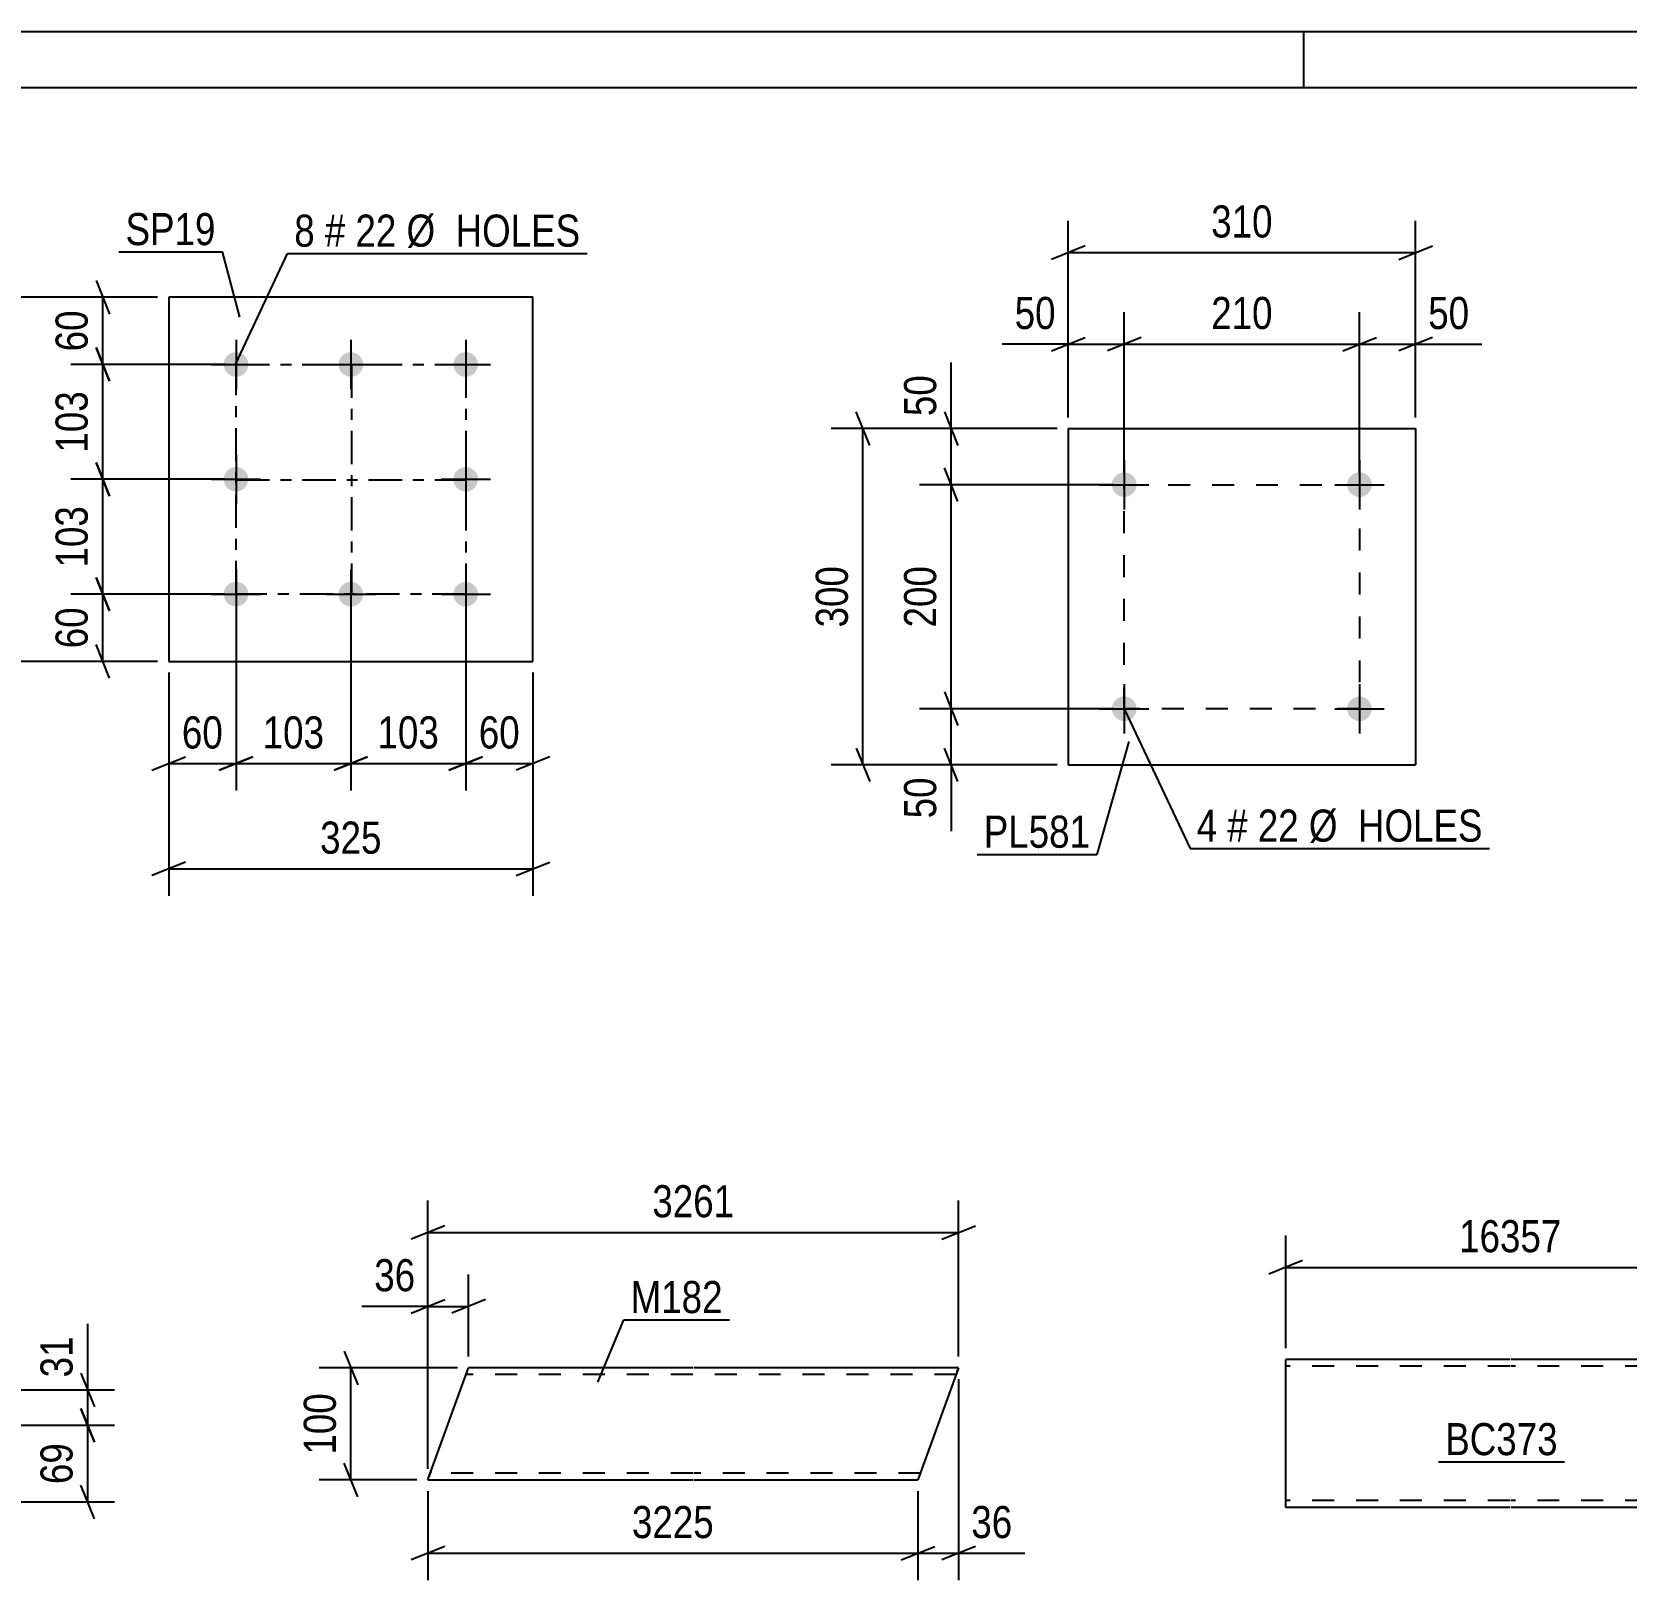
# Model space of a CAD drawing. Header units: millimetres. Extents: x 0 to 1775, y 0 to 560.
# Drawn here: x 96.5 to 238.8, y 158.8 to 297 of the extents above; entities that cross this region are included whole.
import ezdxf

# ---------------------------------------------------------------- set-up
doc = ezdxf.new("R2010")
doc.units = ezdxf.units.MM
doc.linetypes.add('DXK_LINE_DOT2', pattern=[3.9198, 1.9599, -1.9599])
doc.linetypes.add('DXK_LINE_DOT3', pattern=[5.9187, 2.979, -0.9799, 0.9799, -0.9799])
doc.styles.add('Arial Narrow', font='ARIALN.TTF', dxfattribs={"height": 0.2})

# ---------------------------------------------------------------- blocks, each defined once
blk = doc.blocks.new('Unknown-814185304-1133')
at = {"color": 5, "linetype": 'Continuous'}
for p, q in [((420, 297), (0, 297)), ((210, 292), (210, 297)), ((415, 292), (5, 292))]:
    blk.add_line(p, q, dxfattribs=at)
blk = doc.blocks.new('Part-814185304-5720 - 5714')
at = {"color": 2, "linetype": 'Continuous'}
for p, q in [((132.09, 168.51), (135.46, 177.77)), ((155.46, 177.77), (135.46, 177.77)), ((179.2, 177.77), (155.56, 177.77)), ((179.17, 177.68), (175.56, 167.77)), ((179.2, 177.77), (179.17, 177.68)), ((131.86, 167.86), (132.09, 168.51)), ((131.83, 167.77), (131.86, 167.86)), ((131.83, 167.77), (155.46, 167.77)), ((155.56, 167.77), (175.56, 167.77))]:
    blk.add_line(p, q, dxfattribs=at)
at = {"color": 7, "linetype": 'DXK_LINE_DOT2'}
for p, q in [((155.46, 177.17), (135.25, 177.17)), ((178.99, 177.17), (155.56, 177.17)), ((179.08, 177.42), (179.2, 177.77)), ((132.09, 168.51), (131.95, 168.12)), ((155.46, 168.37), (132.04, 168.37)), ((175.78, 168.37), (155.56, 168.37))]:
    blk.add_line(p, q, dxfattribs=at)
blk = doc.blocks.new('Bolt-814185304-5821 - 5787')
at = {"linetype": 'Continuous'}
for points in [[(114.7, 268.42, -1), (114.7, 266.22, -1)], [(124.95, 268.42, -1), (124.95, 266.22, -1)], [(135.2, 268.42, -1), (135.2, 266.22, -1)], [(114.7, 258.17, -1), (114.7, 255.97, -1)], [(135.2, 258.17, -1), (135.2, 255.97, -1)], [(114.7, 247.92, -1), (114.7, 245.72, -1)], [(124.95, 247.92, -1), (124.95, 245.72, -1)], [(135.2, 247.92, -1), (135.2, 245.72, -1)]]:
    blk.add_hatch(color=1, dxfattribs=at).paths.add_polyline_path(points)
at = {"color": 1, "linetype": 'Continuous'}
for p, q in [((114.7, 269.52), (114.7, 265.12)), ((124.95, 269.52), (124.95, 265.12)), ((135.2, 269.52), (135.2, 265.12)), ((112.5, 267.32), (116.9, 267.32)), ((122.75, 267.32), (127.15, 267.32)), ((133, 267.32), (137.4, 267.32)), ((114.7, 259.27), (114.7, 254.87)), ((135.2, 259.27), (135.2, 254.87)), ((112.5, 257.07), (116.9, 257.07)), ((133, 257.07), (137.4, 257.07)), ((114.7, 249.02), (114.7, 244.62)), ((124.95, 249.02), (124.95, 244.62)), ((135.2, 249.02), (135.2, 244.62)), ((112.5, 246.82), (116.9, 246.82)), ((122.75, 246.82), (127.15, 246.82)), ((133, 246.82), (137.4, 246.82))]:
    blk.add_line(p, q, dxfattribs=at)
blk = doc.blocks.new('Part-814185304-5826 - 5787')
at = {"color": 2, "linetype": 'Continuous'}
for p, q in [((108.7, 273.32), (108.7, 240.82)), ((141.2, 273.32), (108.7, 273.32)), ((141.2, 240.82), (141.2, 273.32)), ((108.7, 240.82), (141.2, 240.82))]:
    blk.add_line(p, q, dxfattribs=at)
blk = doc.blocks.new('Part-814185304-6195 - 6191')
at = {"color": 2, "linetype": 'Continuous'}
for p, q in [((228.39, 178.52), (208.39, 178.52)), ((208.39, 166.52), (208.39, 178.52)), ((248.49, 178.52), (228.49, 178.52)), ((248.49, 178.52), (248.49, 165.32)), ((208.39, 165.67), (208.39, 166.52)), ((208.39, 165.41), (208.39, 165.67)), ((208.39, 165.32), (208.39, 165.41)), ((228.39, 165.32), (208.39, 165.32)), ((248.49, 165.32), (228.49, 165.32))]:
    blk.add_line(p, q, dxfattribs=at)
at = {"color": 7, "linetype": 'DXK_LINE_DOT2'}
for p, q in [((228.39, 177.92), (208.39, 177.92)), ((248.49, 177.92), (228.49, 177.92)), ((208.39, 165.96), (208.39, 166.52)), ((208.39, 165.92), (208.39, 165.96)), ((208.39, 165.92), (208.39, 165.96)), ((208.39, 165.67), (208.39, 165.96)), ((228.39, 165.92), (208.39, 165.92)), ((208.39, 165.32), (208.39, 165.32)), ((248.49, 165.92), (228.49, 165.92)), ((248.49, 165.92), (248.49, 165.96))]:
    blk.add_line(p, q, dxfattribs=at)
blk = doc.blocks.new('Bolt-814185304-6760 - 6716')
at = {"linetype": 'Continuous'}
for points in [[(195.08, 256.59, -1), (192.88, 256.59, -1)], [(216.08, 256.59, -1), (213.88, 256.59, -1)]]:
    blk.add_hatch(color=1, dxfattribs=at).paths.add_polyline_path(points)
at = {"color": 1, "linetype": 'Continuous'}
for p, q in [((193.98, 258.79), (193.98, 254.39)), ((214.98, 258.79), (214.98, 254.39)), ((191.78, 256.59), (196.18, 256.59)), ((212.78, 256.59), (217.18, 256.59))]:
    blk.add_line(p, q, dxfattribs=at)
blk = doc.blocks.new('Part-814185304-6722 - 6716')
at = {"color": 2, "linetype": 'Continuous'}
for p, q in [((188.98, 261.59), (188.98, 231.59)), ((188.98, 261.59), (219.98, 261.59)), ((219.98, 261.59), (219.98, 231.59)), ((188.98, 231.59), (219.98, 231.59))]:
    blk.add_line(p, q, dxfattribs=at)
blk = doc.blocks.new('Bolt-814185304-6755 - 6716')
at = {"linetype": 'Continuous'}
for points in [[(195.08, 236.59, -1), (192.88, 236.59, -1)], [(216.08, 236.59, -1), (213.88, 236.59, -1)]]:
    blk.add_hatch(color=1, dxfattribs=at).paths.add_polyline_path(points)
at = {"color": 1, "linetype": 'Continuous'}
for p, q in [((193.98, 238.79), (193.98, 234.39)), ((214.98, 238.79), (214.98, 234.39)), ((191.78, 236.59), (196.18, 236.59)), ((212.78, 236.59), (217.18, 236.59))]:
    blk.add_line(p, q, dxfattribs=at)
blk = doc.blocks.new('Rectangle-814185304-5913 - 5787')
at = {"color": 1, "linetype": 'DXK_LINE_DOT3'}
blk.add_lwpolyline([(114.7, 267.32), (135.2, 267.32), (135.2, 246.82), (114.7, 246.82), (114.7, 267.32)], close=True, dxfattribs=at)
blk = doc.blocks.new('Rectangle-814185304-6869 - 6716')
at = {"color": 1, "linetype": 'DXK_LINE_DOT2'}
blk.add_lwpolyline([(193.98, 256.59), (214.98, 256.59), (214.98, 236.59), (193.98, 236.59), (193.98, 256.59)], close=True, dxfattribs=at)
blk = doc.blocks.new('Line-814185304-5899 - 5787')
at = {"color": 1, "linetype": 'DXK_LINE_DOT3'}
blk.add_line((125, 267.32), (125, 246.82), dxfattribs=at)
blk = doc.blocks.new('Line-814185304-5906 - 5787')
at = {"color": 1, "linetype": 'DXK_LINE_DOT3'}
blk.add_line((114.7, 257.02), (135.2, 257.02), dxfattribs=at)
blk = doc.blocks.new('StraightDimension-814185304-5772 - 5714')
at = {"color": 7, "linetype": 'Continuous'}
for p, q in [((124.36, 179.27), (125.56, 176.27)), ((134.46, 177.77), (122.11, 177.77)), ((124.96, 167.77), (124.96, 177.77)), ((125.56, 166.27), (124.36, 169.27)), ((130.83, 167.77), (122.11, 167.77))]:
    blk.add_line(p, q, dxfattribs=at)
at = {"color": 0}
blk.add_wipeout([(124.21, 176.11), (120.01, 176.11), (120.01, 169.43), (124.21, 169.43)], dxfattribs=at)
at = {"color": 3, "style": 'Arial Narrow'}
blk.add_text('100', height=2.863, rotation=90.0002, dxfattribs=at).set_placement((123.61, 170.03))
blk = doc.blocks.new('StraightDimension-814185304-5748 - 5714')
at = {"color": 7, "linetype": 'Continuous'}
for p, q in [((131.83, 168.77), (131.83, 186.11)), ((135.46, 178.77), (135.46, 186.11)), ((130.33, 182.66), (133.33, 183.86)), ((136.96, 183.86), (133.96, 182.66)), ((131.83, 183.26), (125.92, 183.26)), ((131.83, 183.26), (125.92, 183.26)), ((131.83, 183.26), (135.46, 183.26))]:
    blk.add_line(p, q, dxfattribs=at)
at = {"color": 0}
blk.add_wipeout([(131.3, 184.01), (131.3, 188.21), (126.44, 188.21), (126.44, 184.01)], dxfattribs=at)
at = {"color": 3, "style": 'Arial Narrow'}
blk.add_text('36', height=2.863, dxfattribs=at).set_placement((127.04, 184.61))
blk = doc.blocks.new('StraightDimension-814185304-5723 - 5714')
at = {"color": 7, "linetype": 'Continuous'}
for p, q in [((131.83, 166.77), (131.83, 158.83)), ((175.56, 166.77), (175.56, 158.83)), ((133.33, 161.83), (130.33, 160.63)), ((131.83, 161.23), (175.56, 161.23)), ((174.06, 160.63), (177.06, 161.83))]:
    blk.add_line(p, q, dxfattribs=at)
at = {"color": 0}
blk.add_wipeout([(157.95, 161.98), (157.95, 166.18), (149.44, 166.18), (149.44, 161.98)], dxfattribs=at)
at = {"color": 3, "style": 'Arial Narrow'}
blk.add_text('3225', height=2.863, dxfattribs=at).set_placement((150.04, 162.58))
blk = doc.blocks.new('StraightDimension-814185304-5735 - 5714')
at = {"color": 7, "linetype": 'Continuous'}
for p, q in [((179.2, 176.77), (179.2, 158.83)), ((175.56, 166.77), (175.56, 158.83)), ((174.06, 160.63), (177.06, 161.83)), ((175.56, 161.23), (179.2, 161.23)), ((180.7, 161.83), (177.7, 160.63)), ((179.2, 161.23), (185.11, 161.23)), ((179.2, 161.23), (185.11, 161.23))]:
    blk.add_line(p, q, dxfattribs=at)
at = {"color": 0}
blk.add_wipeout([(184.59, 161.98), (184.59, 166.18), (179.73, 166.18), (179.73, 161.98)], dxfattribs=at)
at = {"color": 3, "style": 'Arial Narrow'}
blk.add_text('36', height=2.863, dxfattribs=at).set_placement((180.33, 162.58))
blk = doc.blocks.new('StraightDimension-814185304-5761 - 5714')
at = {"color": 7, "linetype": 'Continuous'}
for p, q in [((131.83, 168.77), (131.83, 192.71)), ((179.2, 178.77), (179.2, 192.71)), ((133.33, 190.46), (130.33, 189.26)), ((131.83, 189.86), (179.2, 189.86)), ((177.7, 189.26), (180.7, 190.46))]:
    blk.add_line(p, q, dxfattribs=at)
at = {"color": 0}
blk.add_wipeout([(159.77, 190.61), (159.77, 194.81), (151.26, 194.81), (151.26, 190.61)], dxfattribs=at)
at = {"color": 3, "style": 'Arial Narrow'}
blk.add_text('3261', height=2.863, dxfattribs=at).set_placement((151.86, 191.21))
blk = doc.blocks.new('StraightDimension-814185304-6524 - 6445')
at = {"color": 7, "linetype": 'Continuous'}
for p, q in [((100.86, 174.15), (102.06, 171.15)), ((90.2, 172.65), (103.86, 172.65)), ((101.46, 165.8), (101.46, 172.65)), ((102.06, 164.3), (100.86, 167.3)), ((81.2, 165.8), (103.86, 165.8))]:
    blk.add_line(p, q, dxfattribs=at)
at = {"color": 0}
blk.add_wipeout([(100.71, 171.65), (96.51, 171.65), (96.51, 166.8), (100.71, 166.8)], dxfattribs=at)
at = {"color": 3, "style": 'Arial Narrow'}
blk.add_text('69', height=2.863, rotation=90.0002, dxfattribs=at).set_placement((100.11, 167.4))
blk = doc.blocks.new('StraightDimension-814185304-6549 - 6445')
at = {"color": 7, "linetype": 'Continuous'}
for p, q in [((101.46, 175.8), (101.46, 181.71)), ((101.46, 175.8), (101.46, 181.71)), ((100.86, 177.3), (102.06, 174.3)), ((89.22, 175.8), (103.86, 175.8)), ((101.46, 172.65), (101.46, 175.8)), ((102.06, 171.15), (100.86, 174.15)), ((90.2, 172.65), (103.86, 172.65))]:
    blk.add_line(p, q, dxfattribs=at)
at = {"color": 0}
blk.add_wipeout([(100.71, 181.18), (96.51, 181.18), (96.51, 176.32), (100.71, 176.32)], dxfattribs=at)
at = {"color": 3, "style": 'Arial Narrow'}
blk.add_text('31', height=2.863, rotation=90.0002, dxfattribs=at).set_placement((100.11, 176.92))
blk = doc.blocks.new('StraightDimension-814185304-5849 - 5787')
at = {"color": 7, "linetype": 'Continuous'}
for p, q in [((135.2, 245.82), (135.2, 229.3)), ((141.2, 239.82), (141.2, 229.3)), ((133.7, 231.1), (136.7, 232.3)), ((142.7, 232.3), (139.7, 231.1)), ((135.2, 231.7), (141.2, 231.7))]:
    blk.add_line(p, q, dxfattribs=at)
at = {"color": 0}
blk.add_wipeout([(140.63, 232.45), (140.63, 236.65), (135.77, 236.65), (135.77, 232.45)], dxfattribs=at)
at = {"color": 3, "style": 'Arial Narrow'}
blk.add_text('60', height=2.863, dxfattribs=at).set_placement((136.37, 233.05))
blk = doc.blocks.new('StraightDimension-814185304-5885 - 5787')
at = {"color": 7, "linetype": 'Continuous'}
for p, q in [((102.21, 274.82), (103.41, 271.82)), ((107.7, 273.32), (99.96, 273.32)), ((102.81, 267.32), (102.81, 273.32)), ((103.41, 265.82), (102.21, 268.82)), ((113.7, 267.32), (99.96, 267.32))]:
    blk.add_line(p, q, dxfattribs=at)
at = {"color": 0}
blk.add_wipeout([(102.06, 272.74), (97.86, 272.74), (97.86, 267.89), (102.06, 267.89)], dxfattribs=at)
at = {"color": 3, "style": 'Arial Narrow'}
blk.add_text('60', height=2.863, rotation=90.0002, dxfattribs=at).set_placement((101.46, 268.49))
blk = doc.blocks.new('StraightDimension-814185304-5828 - 5787')
at = {"color": 7, "linetype": 'Continuous'}
for p, q in [((94.94, 271.82), (93.74, 274.82)), ((107.7, 273.32), (91.49, 273.32)), ((94.34, 240.82), (94.34, 273.32)), ((93.74, 242.32), (94.94, 239.32)), ((107.7, 240.82), (91.49, 240.82))]:
    blk.add_line(p, q, dxfattribs=at)
at = {"color": 0}
blk.add_wipeout([(93.59, 260.41), (89.39, 260.41), (89.39, 253.72), (93.59, 253.72)], dxfattribs=at)
at = {"color": 3, "style": 'Arial Narrow'}
blk.add_text('325', height=2.863, rotation=90.0002, dxfattribs=at).set_placement((92.99, 254.32))
blk = doc.blocks.new('StraightDimension-814185304-5839 - 5787')
at = {"color": 7, "linetype": 'Continuous'}
for p, q in [((114.7, 245.82), (114.7, 229.3)), ((108.7, 239.82), (108.7, 229.3)), ((107.2, 231.1), (110.2, 232.3)), ((116.2, 232.3), (113.2, 231.1)), ((108.7, 231.7), (114.7, 231.7))]:
    blk.add_line(p, q, dxfattribs=at)
at = {"color": 0}
blk.add_wipeout([(114.13, 232.45), (114.13, 236.65), (109.27, 236.65), (109.27, 232.45)], dxfattribs=at)
at = {"color": 3, "style": 'Arial Narrow'}
blk.add_text('60', height=2.863, dxfattribs=at).set_placement((109.87, 233.05))
blk = doc.blocks.new('StraightDimension-814185304-5864 - 5787')
at = {"color": 7, "linetype": 'Continuous'}
for p, q in [((108.7, 239.82), (108.7, 219.91)), ((141.2, 239.82), (141.2, 219.91)), ((110.2, 222.91), (107.2, 221.71)), ((108.7, 222.31), (141.2, 222.31)), ((139.7, 221.71), (142.7, 222.91))]:
    blk.add_line(p, q, dxfattribs=at)
at = {"color": 0}
blk.add_wipeout([(128.29, 223.06), (128.29, 227.26), (121.61, 227.26), (121.61, 223.06)], dxfattribs=at)
at = {"color": 3, "style": 'Arial Narrow'}
blk.add_text('325', height=2.863, dxfattribs=at).set_placement((122.21, 223.66))
blk = doc.blocks.new('StraightDimension-814185304-5875 - 5787')
at = {"color": 7, "linetype": 'Continuous'}
for p, q in [((102.21, 248.32), (103.41, 245.32)), ((113.7, 246.82), (99.96, 246.82)), ((102.81, 240.82), (102.81, 246.82)), ((103.41, 239.32), (102.21, 242.32)), ((107.7, 240.82), (99.96, 240.82))]:
    blk.add_line(p, q, dxfattribs=at)
at = {"color": 0}
blk.add_wipeout([(102.06, 246.24), (97.86, 246.24), (97.86, 241.39), (102.06, 241.39)], dxfattribs=at)
at = {"color": 3, "style": 'Arial Narrow'}
blk.add_text('60', height=2.863, rotation=90.0002, dxfattribs=at).set_placement((101.46, 241.99))
blk = doc.blocks.new('StraightDimension-814185304-9368 - 5787')
at = {"color": 7, "linetype": 'Continuous'}
for p, q in [((114.7, 245.82), (114.7, 229.3)), ((124.95, 245.82), (124.95, 229.3)), ((113.2, 231.1), (116.2, 232.3)), ((126.45, 232.3), (123.45, 231.1)), ((114.7, 231.7), (124.95, 231.7))]:
    blk.add_line(p, q, dxfattribs=at)
at = {"color": 0}
blk.add_wipeout([(123.17, 232.45), (123.17, 236.65), (116.48, 236.65), (116.48, 232.45)], dxfattribs=at)
at = {"color": 3, "style": 'Arial Narrow'}
blk.add_text('103', height=2.863, dxfattribs=at).set_placement((117.08, 233.05))
blk = doc.blocks.new('StraightDimension-814185304-9370 - 5787')
at = {"color": 7, "linetype": 'Continuous'}
for p, q in [((124.95, 245.82), (124.95, 229.3)), ((135.2, 245.82), (135.2, 229.3)), ((123.45, 231.1), (126.45, 232.3)), ((136.7, 232.3), (133.7, 231.1)), ((124.95, 231.7), (135.2, 231.7))]:
    blk.add_line(p, q, dxfattribs=at)
at = {"color": 0}
blk.add_wipeout([(133.42, 232.45), (133.42, 236.65), (126.73, 236.65), (126.73, 232.45)], dxfattribs=at)
at = {"color": 3, "style": 'Arial Narrow'}
blk.add_text('103', height=2.863, dxfattribs=at).set_placement((127.33, 233.05))
blk = doc.blocks.new('StraightDimension-814185304-9390 - 5787')
at = {"color": 7, "linetype": 'Continuous'}
for p, q in [((102.21, 258.57), (103.41, 255.57)), ((113.7, 257.07), (99.96, 257.07)), ((102.81, 246.82), (102.81, 257.07)), ((103.41, 245.32), (102.21, 248.32)), ((113.7, 246.82), (99.96, 246.82))]:
    blk.add_line(p, q, dxfattribs=at)
at = {"color": 0}
blk.add_wipeout([(102.06, 255.28), (97.86, 255.28), (97.86, 248.6), (102.06, 248.6)], dxfattribs=at)
at = {"color": 3, "style": 'Arial Narrow'}
blk.add_text('103', height=2.863, rotation=90.0002, dxfattribs=at).set_placement((101.46, 249.2))
blk = doc.blocks.new('StraightDimension-814185304-9392 - 5787')
at = {"color": 7, "linetype": 'Continuous'}
for p, q in [((102.21, 268.82), (103.41, 265.82)), ((113.7, 267.32), (99.96, 267.32)), ((102.81, 257.07), (102.81, 267.32)), ((103.41, 255.57), (102.21, 258.57)), ((113.7, 257.07), (99.96, 257.07))]:
    blk.add_line(p, q, dxfattribs=at)
at = {"color": 0}
blk.add_wipeout([(102.06, 265.53), (97.86, 265.53), (97.86, 258.85), (102.06, 258.85)], dxfattribs=at)
at = {"color": 3, "style": 'Arial Narrow'}
blk.add_text('103', height=2.863, rotation=90.0002, dxfattribs=at).set_placement((101.46, 259.45))
blk = doc.blocks.new('StraightDimension-814185304-6200 - 6191')
at = {"color": 7, "linetype": 'Continuous'}
for p, q in [((208.39, 179.52), (208.39, 189.59)), ((248.49, 179.52), (248.49, 189.59)), ((209.89, 187.34), (206.89, 186.14)), ((208.39, 186.74), (248.49, 186.74)), ((246.99, 186.14), (249.99, 187.34))]:
    blk.add_line(p, q, dxfattribs=at)
at = {"color": 0}
blk.add_wipeout([(233.61, 187.49), (233.61, 191.69), (223.27, 191.69), (223.27, 187.49)], dxfattribs=at)
at = {"color": 3, "style": 'Arial Narrow'}
blk.add_text('16357', height=2.863, dxfattribs=at).set_placement((223.87, 188.09))
blk = doc.blocks.new('StraightDimension-814185304-6762 - 6716')
at = {"color": 7, "linetype": 'Continuous'}
for p, q in [((178.54, 261.59), (178.54, 267.49)), ((178.54, 261.59), (178.54, 267.49)), ((177.94, 263.09), (179.14, 260.09)), ((187.98, 261.59), (175.69, 261.59)), ((178.54, 256.59), (178.54, 261.59)), ((179.14, 255.09), (177.94, 258.09)), ((192.98, 256.59), (175.69, 256.59))]:
    blk.add_line(p, q, dxfattribs=at)
at = {"color": 0}
blk.add_wipeout([(177.79, 266.97), (173.59, 266.97), (173.59, 262.11), (177.79, 262.11)], dxfattribs=at)
at = {"color": 3, "style": 'Arial Narrow'}
blk.add_text('50', height=2.863, rotation=90.0002, dxfattribs=at).set_placement((177.19, 262.71))
blk = doc.blocks.new('StraightDimension-814185304-6805 - 6716')
at = {"color": 7, "linetype": 'Continuous'}
for p, q in [((171.26, 260.09), (170.06, 263.09)), ((187.98, 261.59), (167.81, 261.59)), ((170.66, 231.59), (170.66, 261.59)), ((170.06, 233.09), (171.26, 230.09)), ((187.98, 231.59), (167.81, 231.59))]:
    blk.add_line(p, q, dxfattribs=at)
at = {"color": 0}
blk.add_wipeout([(169.91, 249.93), (165.71, 249.93), (165.71, 243.25), (169.91, 243.25)], dxfattribs=at)
at = {"color": 3, "style": 'Arial Narrow'}
blk.add_text('300', height=2.863, rotation=90.0002, dxfattribs=at).set_placement((169.31, 243.85))
blk = doc.blocks.new('StraightDimension-814185304-6775 - 6716')
at = {"color": 7, "linetype": 'Continuous'}
for p, q in [((179.14, 255.09), (177.94, 258.09)), ((192.98, 256.59), (175.69, 256.59)), ((178.54, 236.59), (178.54, 256.59)), ((177.94, 238.09), (179.14, 235.09)), ((192.98, 236.59), (175.69, 236.59))]:
    blk.add_line(p, q, dxfattribs=at)
at = {"color": 0}
blk.add_wipeout([(177.79, 249.93), (173.59, 249.93), (173.59, 243.25), (177.79, 243.25)], dxfattribs=at)
at = {"color": 3, "style": 'Arial Narrow'}
blk.add_text('200', height=2.863, rotation=90.0002, dxfattribs=at).set_placement((177.19, 243.85))
blk = doc.blocks.new('StraightDimension-814185304-6791 - 6716')
at = {"color": 7, "linetype": 'Continuous'}
for p, q in [((177.94, 238.09), (179.14, 235.09)), ((192.98, 236.59), (175.69, 236.59)), ((178.54, 231.59), (178.54, 236.59)), ((179.14, 230.09), (177.94, 233.09)), ((187.98, 231.59), (175.69, 231.59)), ((178.54, 231.59), (178.54, 225.68)), ((178.54, 231.59), (178.54, 225.68))]:
    blk.add_line(p, q, dxfattribs=at)
at = {"color": 0}
blk.add_wipeout([(177.79, 231.06), (173.59, 231.06), (173.59, 226.21), (177.79, 226.21)], dxfattribs=at)
at = {"color": 3, "style": 'Arial Narrow'}
blk.add_text('50', height=2.863, rotation=90.0002, dxfattribs=at).set_placement((177.19, 226.81))
blk = doc.blocks.new('StraightDimension-814185304-6816 - 6716')
at = {"color": 7, "linetype": 'Continuous'}
for p, q in [((188.98, 262.59), (188.98, 271.98)), ((193.98, 257.59), (193.98, 271.98)), ((188.98, 269.13), (183.07, 269.13)), ((188.98, 269.13), (183.07, 269.13)), ((187.48, 268.53), (190.48, 269.73)), ((188.98, 269.13), (193.98, 269.13)), ((195.48, 269.73), (192.48, 268.53))]:
    blk.add_line(p, q, dxfattribs=at)
at = {"color": 0}
blk.add_wipeout([(188.46, 269.88), (188.46, 274.08), (183.6, 274.08), (183.6, 269.88)], dxfattribs=at)
at = {"color": 3, "style": 'Arial Narrow'}
blk.add_text('50', height=2.863, dxfattribs=at).set_placement((184.2, 270.48))
blk = doc.blocks.new('StraightDimension-814185304-6829 - 6716')
at = {"color": 7, "linetype": 'Continuous'}
for p, q in [((193.98, 257.59), (193.98, 271.98)), ((214.98, 257.59), (214.98, 271.98)), ((195.48, 269.73), (192.48, 268.53)), ((193.98, 269.13), (214.98, 269.13)), ((213.48, 268.53), (216.48, 269.73))]:
    blk.add_line(p, q, dxfattribs=at)
at = {"color": 0}
blk.add_wipeout([(207.82, 269.88), (207.82, 274.08), (201.14, 274.08), (201.14, 269.88)], dxfattribs=at)
at = {"color": 3, "style": 'Arial Narrow'}
blk.add_text('210', height=2.863, dxfattribs=at).set_placement((201.74, 270.48))
blk = doc.blocks.new('StraightDimension-814185304-6845 - 6716')
at = {"color": 7, "linetype": 'Continuous'}
for p, q in [((214.98, 257.59), (214.98, 271.98)), ((219.98, 262.59), (219.98, 271.98)), ((213.48, 268.53), (216.48, 269.73)), ((214.98, 269.13), (219.98, 269.13)), ((221.48, 269.73), (218.48, 268.53)), ((219.98, 269.13), (225.89, 269.13)), ((219.98, 269.13), (225.89, 269.13))]:
    blk.add_line(p, q, dxfattribs=at)
at = {"color": 0}
blk.add_wipeout([(225.36, 269.88), (225.36, 274.08), (220.51, 274.08), (220.51, 269.88)], dxfattribs=at)
at = {"color": 3, "style": 'Arial Narrow'}
blk.add_text('50', height=2.863, dxfattribs=at).set_placement((221.11, 270.48))
blk = doc.blocks.new('StraightDimension-814185304-6859 - 6716')
at = {"color": 7, "linetype": 'Continuous'}
for p, q in [((188.98, 262.59), (188.98, 280.15)), ((219.98, 262.59), (219.98, 280.15)), ((190.48, 277.9), (187.48, 276.7)), ((218.48, 276.7), (221.48, 277.9)), ((188.98, 277.3), (219.98, 277.3))]:
    blk.add_line(p, q, dxfattribs=at)
at = {"color": 0}
blk.add_wipeout([(207.82, 278.05), (207.82, 282.25), (201.14, 282.25), (201.14, 278.05)], dxfattribs=at)
at = {"color": 3, "style": 'Arial Narrow'}
blk.add_text('310', height=2.863, dxfattribs=at).set_placement((201.74, 278.65))
blk = doc.blocks.new('Mark-814185304-5716 - 5714')
at = {"color": 0}
blk.add_wipeout([(158.15, 182.66), (158.15, 185.66), (149.92, 185.66), (149.92, 182.66)], dxfattribs=at)
blk.add_wipeout([(158.15, 182.66), (158.15, 185.66), (149.92, 185.66), (149.92, 182.66)], dxfattribs=at)
at = {"color": 30, "linetype": 'Continuous'}
for p, q in [((146.99, 176.48), (149.32, 182.06)), ((149.32, 182.06), (158.75, 182.06))]:
    blk.add_line(p, q, dxfattribs=at)
at = {"color": 3, "style": 'Arial Narrow'}
blk.add_text('M182', height=2.863, dxfattribs=at).set_placement((149.92, 182.66))
blk = doc.blocks.new('Mark-814185304-5822 - 5787')
at = {"color": 0}
blk.add_wipeout([(112.88, 277.97), (112.88, 280.97), (104.84, 280.97), (104.84, 277.97)], dxfattribs=at)
blk.add_wipeout([(112.88, 277.97), (112.88, 280.97), (104.84, 280.97), (104.84, 277.97)], dxfattribs=at)
at = {"color": 30, "linetype": 'Continuous'}
for p in [(104.24, 277.37), (115.05, 271.55)]:
    blk.add_line(p, (113.48, 277.37), dxfattribs=at)
at = {"color": 3, "style": 'Arial Narrow'}
blk.add_text('SP19', height=2.863, dxfattribs=at).set_placement((104.84, 277.97))
blk = doc.blocks.new('Mark-814185304-5817 - 5787')
at = {"color": 0}
for points in [[(121.73, 277.83), (121.73, 280.83), (119.9, 280.83), (119.9, 277.83)], [(124.46, 277.83), (124.46, 280.83), (122.63, 280.83), (122.63, 277.83)], [(129.02, 277.83), (129.02, 280.83), (125.36, 280.83), (125.36, 277.83)], [(145.44, 277.83), (145.44, 280.83), (129.92, 280.83), (129.92, 277.83)]]:
    blk.add_wipeout(points, dxfattribs=at)
for points in [[(121.73, 277.83), (121.73, 280.83), (119.9, 280.83), (119.9, 277.83)], [(124.46, 277.83), (124.46, 280.83), (122.63, 280.83), (122.63, 277.83)], [(129.02, 277.83), (129.02, 280.83), (125.36, 280.83), (125.36, 277.83)], [(145.44, 277.83), (145.44, 280.83), (129.92, 280.83), (129.92, 277.83)]]:
    blk.add_wipeout(points, dxfattribs=at)
at = {"color": 7, "linetype": 'Continuous'}
for p, q in [((114.68, 267.38), (119.3, 277.23)), ((119.3, 277.23), (146.04, 277.23))]:
    blk.add_line(p, q, dxfattribs=at)
at = {"color": 3, "style": 'Arial Narrow'}
for s, height, p in [('8', 2.86, (119.9, 277.83)), ('#', 2.86, (122.63, 277.83)), ('22', 2.863, (125.36, 277.83)), ('Ø  HOLES', 2.863, (129.92, 277.83))]:
    blk.add_text(s, height=height, dxfattribs=at).set_placement(p)
blk = doc.blocks.new('Mark-814185304-6193 - 6191')
at = {"color": 0}
blk.add_wipeout([(232.68, 169.98), (232.68, 172.98), (222.63, 172.98), (222.63, 169.98)], dxfattribs=at)
blk.add_wipeout([(232.68, 169.98), (232.68, 172.98), (222.63, 172.98), (222.63, 169.98)], dxfattribs=at)
at = {"color": 30, "linetype": 'Continuous'}
blk.add_line((222.03, 169.38), (233.28, 169.38), dxfattribs=at)
at = {"color": 3, "style": 'Arial Narrow'}
blk.add_text('BC373', height=2.863, dxfattribs=at).set_placement((222.63, 169.98))
blk = doc.blocks.new('Mark-814185304-6718 - 6716')
at = {"color": 0}
blk.add_wipeout([(190.94, 224.19), (190.94, 227.19), (181.44, 227.19), (181.44, 224.19)], dxfattribs=at)
blk.add_wipeout([(190.94, 224.19), (190.94, 227.19), (181.44, 227.19), (181.44, 224.19)], dxfattribs=at)
at = {"color": 30, "linetype": 'Continuous'}
for p in [(194.38, 233.68), (180.84, 223.59)]:
    blk.add_line(p, (191.54, 223.59), dxfattribs=at)
at = {"color": 3, "style": 'Arial Narrow'}
blk.add_text('PL581', height=2.863, dxfattribs=at).set_placement((181.44, 224.19))
blk = doc.blocks.new('MarkSet-814185304-6916 - 6716')
at = {"color": 0}
for points in [[(202.27, 224.73), (202.27, 227.73), (200.45, 227.73), (200.45, 224.73)], [(205, 224.73), (205, 227.73), (203.17, 227.73), (203.17, 224.73)], [(209.56, 224.73), (209.56, 227.73), (205.9, 227.73), (205.9, 224.73)], [(225.99, 224.73), (225.99, 227.73), (210.46, 227.73), (210.46, 224.73)]]:
    blk.add_wipeout(points, dxfattribs=at)
for points in [[(202.27, 224.73), (202.27, 227.73), (200.45, 227.73), (200.45, 224.73)], [(205, 224.73), (205, 227.73), (203.17, 227.73), (203.17, 224.73)], [(209.56, 224.73), (209.56, 227.73), (205.9, 227.73), (205.9, 224.73)], [(225.99, 224.73), (225.99, 227.73), (210.46, 227.73), (210.46, 224.73)]]:
    blk.add_wipeout(points, dxfattribs=at)
at = {"color": 7, "linetype": 'Continuous'}
for p, q in [((193.98, 236.59), (199.85, 224.13)), ((199.85, 224.13), (226.59, 224.13))]:
    blk.add_line(p, q, dxfattribs=at)
at = {"color": 3, "style": 'Arial Narrow'}
for s, height, p in [('Ø  HOLES', 2.863, (210.46, 224.73)), ('4', 2.86, (200.45, 224.73)), ('#', 2.86, (203.17, 224.73)), ('22', 2.863, (205.9, 224.73))]:
    blk.add_text(s, height=height, dxfattribs=at).set_placement(p)

msp = doc.modelspace()

# ---------------------------------------------------------------- block references
for name in ['Unknown-814185304-1133', 'Part-814185304-5826 - 5787', 'Bolt-814185304-5821 - 5787', 'Rectangle-814185304-5913 - 5787', 'Line-814185304-5899 - 5787', 'Part-814185304-6722 - 6716', 'Bolt-814185304-6760 - 6716', 'Line-814185304-5906 - 5787', 'Rectangle-814185304-6869 - 6716', 'Bolt-814185304-6755 - 6716', 'Part-814185304-6195 - 6191', 'Part-814185304-5720 - 5714']:
    msp.add_blockref(name, (0, 0))

# ---------------------------------------------------------------- next in the draw order: block references
for name in ['StraightDimension-814185304-5885 - 5787', 'StraightDimension-814185304-6762 - 6716', 'StraightDimension-814185304-5849 - 5787', 'StraightDimension-814185304-6200 - 6191', 'StraightDimension-814185304-5772 - 5714', 'StraightDimension-814185304-6524 - 6445', 'Mark-814185304-6193 - 6191']:
    msp.add_blockref(name, (0, 0))

# ---------------------------------------------------------------- next in the draw order: block references
for name in ['StraightDimension-814185304-5828 - 5787', 'StraightDimension-814185304-6805 - 6716', 'StraightDimension-814185304-5748 - 5714', 'StraightDimension-814185304-6549 - 6445', 'StraightDimension-814185304-5723 - 5714']:
    msp.add_blockref(name, (0, 0))

# ---------------------------------------------------------------- next in the draw order: block references
for name in ['Mark-814185304-5822 - 5787', 'StraightDimension-814185304-6775 - 6716', 'StraightDimension-814185304-5839 - 5787', 'StraightDimension-814185304-5735 - 5714']:
    msp.add_blockref(name, (0, 0))

# ---------------------------------------------------------------- next in the draw order: block references
for name in ['Mark-814185304-5817 - 5787', 'StraightDimension-814185304-6816 - 6716', 'StraightDimension-814185304-5864 - 5787', 'StraightDimension-814185304-6791 - 6716', 'StraightDimension-814185304-5761 - 5714']:
    msp.add_blockref(name, (0, 0))

# ---------------------------------------------------------------- next in the draw order: block references
for name in ['StraightDimension-814185304-6829 - 6716', 'StraightDimension-814185304-5875 - 5787', 'Mark-814185304-6718 - 6716', 'Mark-814185304-5716 - 5714']:
    msp.add_blockref(name, (0, 0))

# ---------------------------------------------------------------- next in the draw order: block references
for name in ['StraightDimension-814185304-6845 - 6716', 'StraightDimension-814185304-9368 - 5787', 'MarkSet-814185304-6916 - 6716']:
    msp.add_blockref(name, (0, 0))

# ---------------------------------------------------------------- next in the draw order: block references
for name in ['StraightDimension-814185304-6859 - 6716', 'StraightDimension-814185304-9390 - 5787', 'StraightDimension-814185304-9370 - 5787']:
    msp.add_blockref(name, (0, 0))

# ---------------------------------------------------------------- next in the draw order: block references
msp.add_blockref('StraightDimension-814185304-9392 - 5787', (0, 0))

doc.saveas('drawing.dxf')
